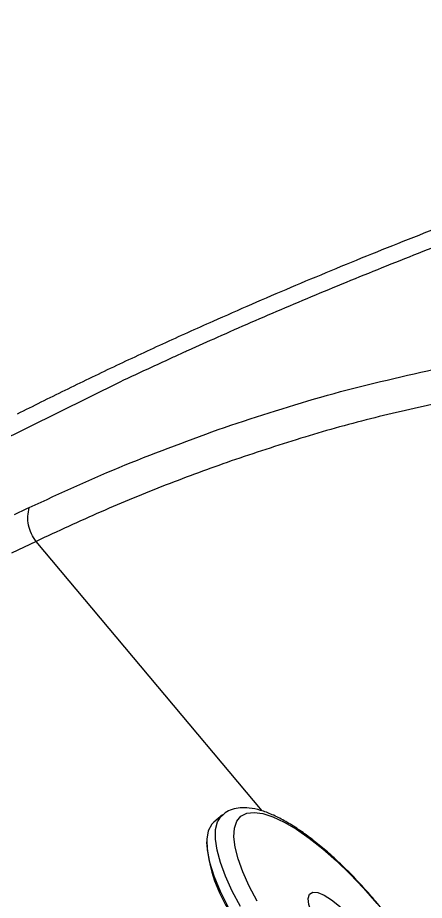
# Model space of a CAD drawing. Extents: x -51 to 27, y -13 to 136.
# Drawn here: x -44.924 to -42.683, y 20.584 to 25.449 of the extents above; entities that cross this region are included whole.
import ezdxf

# ---------------------------------------------------------------- set-up
doc = ezdxf.new("R2010")
doc.units = 0
doc.header["$MEASUREMENT"] = 0
doc.layers.add('GEOMETRY', color=2, linetype='Continuous', lineweight=25)

# ---------------------------------------------------------------- blocks, each defined once
blk = doc.blocks.new('2026 MONTERREY-BLOOM')
at = {"layer": 'GEOMETRY'}
for p, q in [((-33.3597, -60.6104), (-32.6779, -60.2727)), ((-33.2597, -61.0044), (-33.1906, -60.9714)), ((-33.1906, -60.9714), (-33.1783, -60.9655)), ((-33.1403, -61.1518), (-33.2761, -61.2167)), ((-31.8935, -62.6377), (-33.1403, -61.1518)), ((-32.1126, -62.6595), (-32.1601, -62.6993))]:
    blk.add_line(p, q, dxfattribs=at)
at = {"layer": 'GEOMETRY', "flags": 128}
for points in [[(-31.9219, -63.1345), (-31.9656, -63.052), (-32.0007, -62.9739), (-32.0268, -62.9017), (-32.0434, -62.8366), (-32.0502, -62.7796), (-32.0471, -62.7317), (-32.0342, -62.6938), (-32.0116, -62.6665), (-31.9797, -62.6503), (-31.9392, -62.6454), (-31.8907, -62.652), (-31.8349, -62.6699), (-31.773, -62.6988), (-31.7059, -62.7382), (-31.6348, -62.7874), (-31.5608, -62.8457), (-31.4854, -62.912), (-31.4097, -62.9851), (-31.335, -63.0639), (-31.2627, -63.1469)], [(-32.1601, -62.6993), (-32.1713, -62.7105), (-32.1911, -62.7463), (-32.2, -62.7936), (-32.1977, -62.8516), (-32.1845, -62.9193), (-32.1604, -62.9954), (-32.126, -63.0787), (-32.0818, -63.1676)], [(-32.0138, -63.165), (-32.0593, -63.0792), (-32.0964, -62.9977), (-32.1246, -62.9219), (-32.1432, -62.8531), (-32.1522, -62.7922), (-32.1512, -62.7402), (-32.1404, -62.698), (-32.1198, -62.6663), (-32.1136, -62.6603)], [(-31.5998, -63.2421), (-31.6236, -63.1942), (-31.6376, -63.1524), (-31.641, -63.1192), (-31.6335, -63.0965), (-31.6157, -63.0856), (-31.5884, -63.0871), (-31.5535, -63.101), (-31.5127, -63.1265), (-31.4687, -63.162), (-31.4238, -63.2055), (-31.3806, -63.2545), (-31.3418, -63.3062), (-31.3096, -63.3575)]]:
    blk.add_lwpolyline(points, dxfattribs=at)
at = {"layer": 'GEOMETRY'}
blk.add_arc((-31.3985, -62.7558), 0.8036, 183.7067, 211.5033, dxfattribs=at)
for points, knots in [([(-19.8033, -75.3764), (-20.5726, -75.3487), (-22.1071, -75.2936), (-24.4102, -75.1858), (-26.4521, -75.0692), (-28.236, -74.9394), (-29.4096, -74.8337), (-30.2308, -74.7488), (-30.6969, -74.6957), (-31.1616, -74.645), (-31.6218, -74.5543), (-32.0883, -74.4187), (-32.5518, -74.2366), (-33.0066, -74.006), (-33.4377, -73.7331), (-33.8408, -73.4206), (-34.2125, -73.0713), (-34.5493, -72.6882), (-34.8482, -72.2749), (-35.1066, -71.8351), (-35.3065, -71.4059), (-35.4568, -70.9961), (-35.566, -70.6114), (-35.6464, -70.2238), (-35.6951, -69.8245), (-35.7408, -69.4226), (-35.8384, -68.5165), (-35.959, -67.1829), (-36.0842, -65.4161), (-36.1971, -63.4626), (-36.3013, -61.258), (-36.3943, -58.796), (-36.4684, -56.328), (-36.5267, -53.8502), (-36.5772, -51.0384), (-36.6156, -47.8954), (-36.6375, -44.5611), (-36.6425, -42.225), (-36.643, -40.8865), (-36.6431, -40.4064), (-36.643, -39.9263), (-36.6428, -39.4525), (-36.6428, -39.1387), (-36.6427, -38.9849)], [0, 0, 0, 0, 0.0467709, 0.0932958, 0.1400933, 0.1710351, 0.2019709, 0.2116866, 0.2211975, 0.2304811, 0.2400742, 0.2496538, 0.2599664, 0.2702825, 0.2805986, 0.2909143, 0.3012298, 0.311545, 0.3218607, 0.3321766, 0.3424925, 0.3505825, 0.3586781, 0.3667695, 0.3746051, 0.3831066, 0.3913525, 0.429977, 0.4644608, 0.4989699, 0.5488683, 0.598565, 0.6486664, 0.6988989, 0.7491594, 0.8195402, 0.8898842, 0.9517621, 0.9614858, 0.9712096, 0.9809334, 0.9906576, 1, 1, 1, 1]), ([(-31.2898, -59.567), (-31.1363, -59.5057), (-30.8294, -59.383), (-30.5031, -59.2609), (-30.34, -59.1999)], [0, 0, 0, 0, 0.5, 1, 1, 1, 1]), ([(-31.1835, -59.6229), (-31.0497, -59.5699), (-30.7823, -59.464), (-30.5003, -59.3587), (-30.3593, -59.3061)], [0, 0, 0, 0, 0.500323, 1, 1, 1, 1]), ([(-32.1639, -59.9374), (-32.0224, -59.8752), (-31.7395, -59.7509), (-31.4397, -59.6283), (-31.2898, -59.567)], [0, 0, 0, 0, 0.5, 1, 1, 1, 1]), ([(-31.9544, -59.9444), (-31.8291, -59.8904), (-31.5787, -59.7827), (-31.3152, -59.6761), (-31.1835, -59.6229)], [0, 0, 0, 0, 0.500341, 1, 1, 1, 1]), ([(-32.6779, -60.2727), (-32.6193, -60.2451), (-32.522, -60.1992), (-32.4026, -60.1444), (-32.3351, -60.1136), (-32.2542, -60.0769), (-32.1327, -60.0223), (-32.0164, -59.9715), (-31.9544, -59.9444)], [0, 0, 0, 0, 0.25, 0.41468, 0.5, 0.530862, 0.75, 1, 1, 1, 1]), ([(-32.1019, -60.5235), (-31.9147, -60.4617), (-31.5414, -60.3385), (-31.1435, -60.2479), (-30.9451, -60.2027)], [0, 0, 0, 0, 0.501345, 1, 1, 1, 1]), ([(-30.9107, -60.3859), (-31.0403, -60.4151), (-31.3026, -60.4743), (-31.6873, -60.5821), (-31.9384, -60.666), (-32.0654, -60.7085)], [0, 0, 0, 0, 0.325332, 0.6586358, 1, 1, 1, 1]), ([(-33.1783, -60.9655), (-33.0038, -60.8851), (-32.6553, -60.7245), (-32.2861, -60.5904), (-32.1019, -60.5235)], [0, 0, 0, 0, 0.500897, 1, 1, 1, 1]), ([(-32.0654, -60.7085), (-32.1856, -60.7518), (-32.429, -60.8397), (-32.7872, -60.9877), (-33.0217, -61.0967), (-33.1403, -61.1518)], [0, 0, 0, 0, 0.325282, 0.658596, 1, 1, 1, 1]), ([(-33.1403, -61.1518), (-33.1498, -61.1381), (-33.1686, -61.1108), (-33.1836, -61.0629), (-33.1885, -61.0132), (-33.1817, -60.9814), (-33.1783, -60.9655)], [0, 0, 0, 0, 0.249996, 0.5, 0.750002, 1, 1, 1, 1]), ([(-30.5232, -74.6553), (-30.6656, -74.6396), (-30.9435, -74.609), (-31.3556, -74.5498), (-31.7543, -74.4559), (-32.1449, -74.3328), (-32.5563, -74.167), (-32.9825, -73.9507), (-33.4147, -73.6759), (-33.8183, -73.3609), (-34.1898, -73.0083), (-34.5254, -72.6217), (-34.8223, -72.2046), (-35.0775, -71.7608), (-35.289, -71.2944), (-35.4543, -70.8092), (-35.5738, -70.3118), (-35.6374, -69.8051), (-35.7358, -68.9269), (-35.8572, -67.6729), (-35.9822, -66.0435), (-36.0837, -64.4126), (-36.1701, -62.781), (-36.2179, -61.6927), (-36.2418, -61.1486)], [0, 0, 0, 0, 0.026258, 0.051251, 0.076249, 0.101243, 0.126236, 0.157471, 0.188706, 0.219945, 0.251183, 0.282414, 0.31364, 0.344867, 0.3761, 0.407343, 0.438702, 0.46966, 0.500856, 0.600698, 0.700533, 0.800357, 0.900182, 1, 1, 1, 1]), ([(-31.012, -63.5006), (-31.0202, -63.4863), (-31.0441, -63.4448), (-31.0886, -63.3746), (-31.1466, -63.2908), (-31.2093, -63.2077), (-31.2759, -63.1263), (-31.3453, -63.0478), (-31.4168, -62.9731), (-31.4893, -62.9033), (-31.562, -62.8392), (-31.6341, -62.7817), (-31.7047, -62.7316), (-31.7734, -62.6896), (-31.8398, -62.6562), (-31.9038, -62.6323), (-31.9622, -62.6199), (-32.0145, -62.6187), (-32.0591, -62.6282), (-32.0931, -62.6428), (-32.1083, -62.6574), (-32.1133, -62.6622)], [0, 0, 0, 0, 0.029961, 0.087145, 0.144148, 0.201012, 0.257804, 0.314581, 0.371387, 0.428271, 0.4853, 0.542556, 0.600155, 0.658259, 0.717105, 0.777001, 0.83814, 0.889439, 0.935666, 0.979106, 1, 1, 1, 1])]:
    blk.add_open_spline(points, degree=3, knots=knots, dxfattribs=at)
for points in [[(-32.7127, -60.1894), (-32.6229, -60.1471), (-32.4433, -60.0626), (-32.257, -59.9792), (-32.1639, -59.9374)], [(-33.242, -60.4486), (-33.1553, -60.4051), (-32.9819, -60.3181), (-32.8024, -60.2323), (-32.7127, -60.1894)]]:
    blk.add_open_spline(points, degree=3, dxfattribs=at)

msp = doc.modelspace()

# ---------------------------------------------------------------- block references
msp.add_blockref('2026 MONTERREY-BLOOM', (-11.682, 83.7145))

doc.saveas('drawing.dxf')
